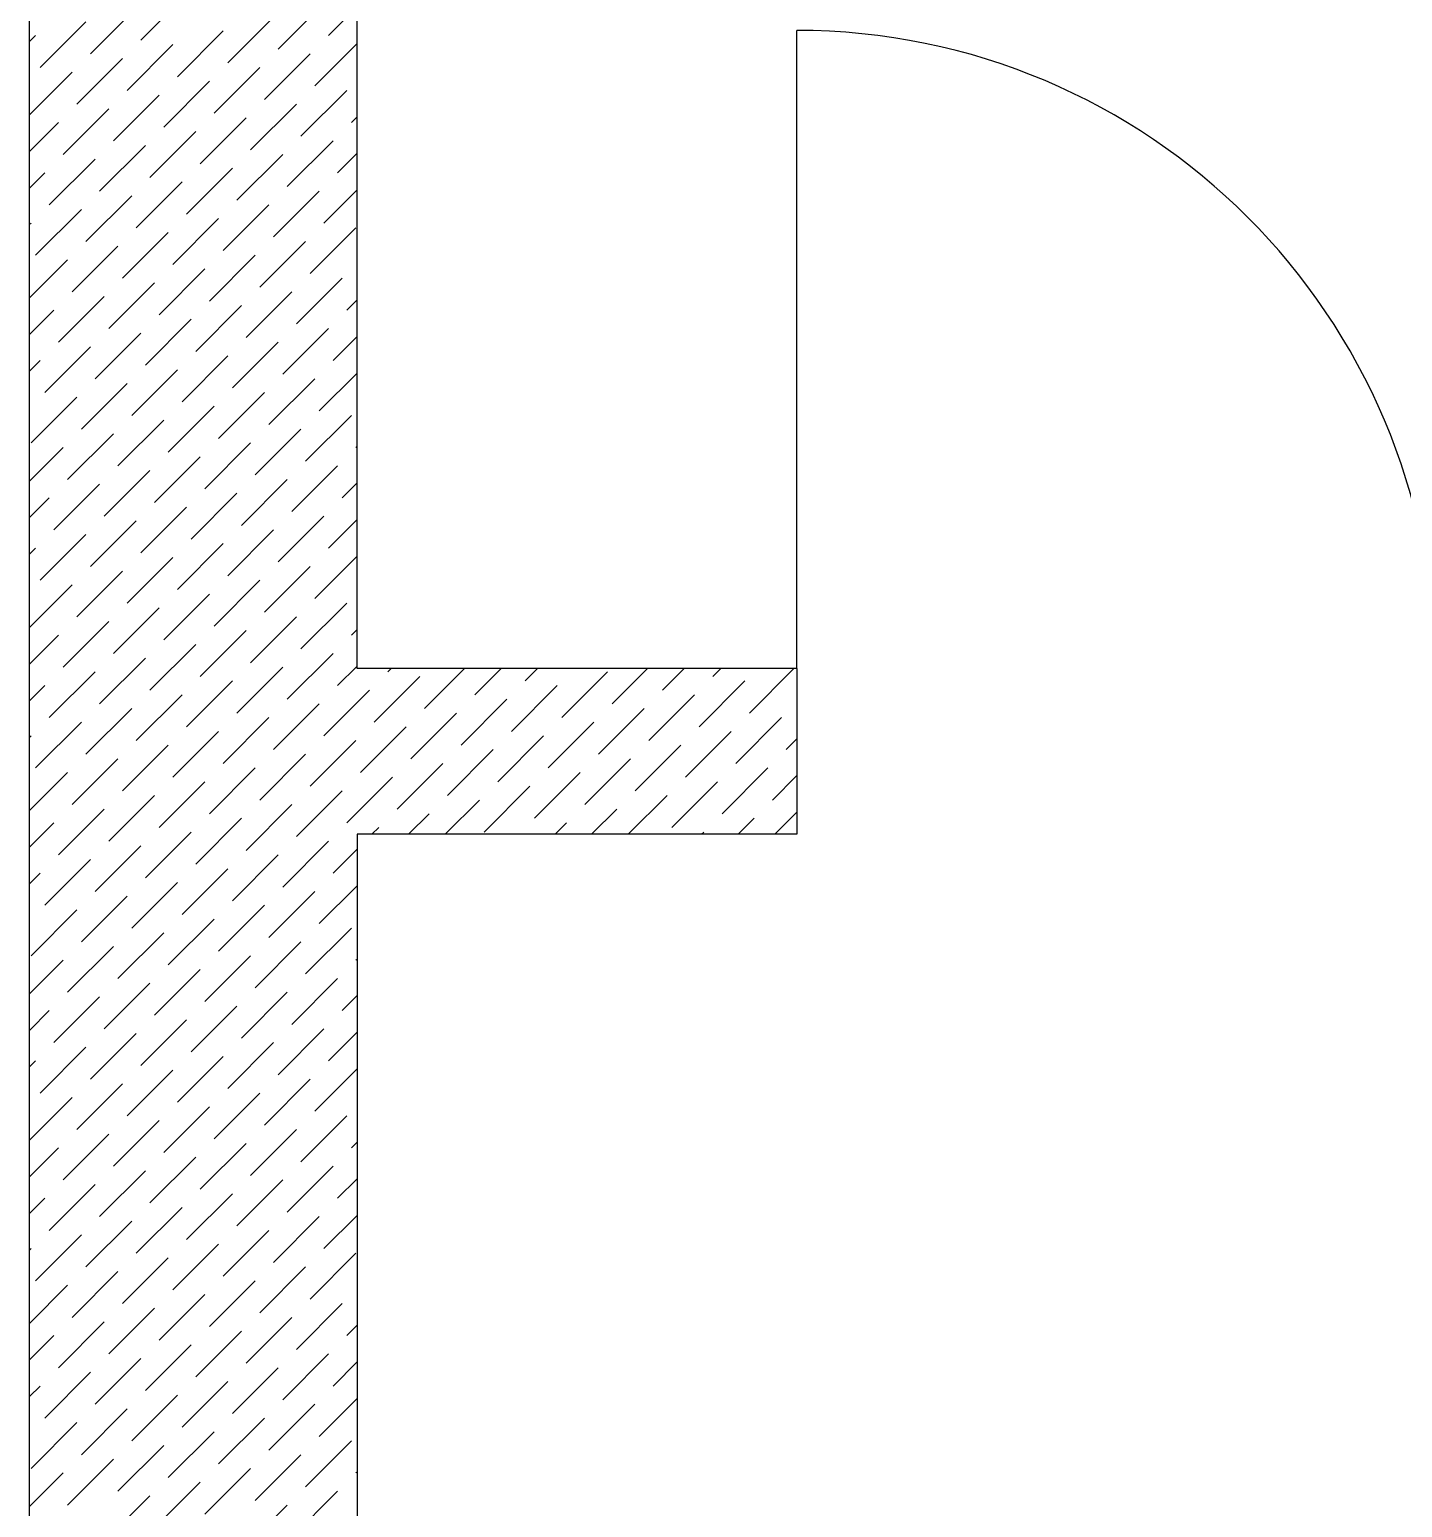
# Model space of a CAD drawing. Header units: inches. Extents: x 4918 to 12387, y -16156 to -9811.
# Drawn here: x 9270.7 to 9436.4, y -13025.1 to -12846.7 of the extents above; entities that cross this region are included whole.
import ezdxf

# ---------------------------------------------------------------- set-up
doc = ezdxf.new("R2010")
doc.units = ezdxf.units.IN
doc.header["$MEASUREMENT"] = 0

msp = doc.modelspace()

# ---------------------------------------------------------------- linework, layer by layer
for p, q in [((9270.71488, -13317.84929), (9270.71488, -12324.84929)), ((9310.25993, -12923.84929), (9310.25993, -12358.20959)), ((9363.32761, -12923.84929), (9363.32761, -12846.84929)), ((9363.32761, -12923.84929), (9310.25993, -12923.84929)), ((9363.32761, -12923.84929), (9363.32761, -12943.84929)), ((9363.32761, -12943.84929), (9310.25993, -12943.84929)), ((9310.25993, -12943.84929), (9310.25993, -13317.84929))]:
    msp.add_line(p, q)
at = {"color": 7, "linetype": 'Continuous', "lineweight": 18}
for p, q in [((9284.14868, -12848.00925), (9289.67296, -12842.48497)), ((9300.7215, -12849.1141), (9306.24577, -12843.58983)), ((9278.07198, -12849.66653), (9283.59626, -12844.14226)), ((9294.6448, -12850.77138), (9300.16907, -12845.24711)), ((9306.7982, -12847.45682), (9310.25993, -12843.99508)), ((9271.99529, -12851.32381), (9277.51956, -12845.79954)), ((9288.5681, -12852.42866), (9294.09237, -12846.90439)), ((9270.71488, -12848.1848), (9271.44286, -12847.45682)), ((9282.4914, -12854.08595), (9288.01567, -12848.56167)), ((9305.14092, -12853.53352), (9310.25993, -12848.4145)), ((9276.4147, -12855.74323), (9281.93898, -12850.21895)), ((9299.06422, -12855.1908), (9304.58849, -12849.66653)), ((9270.71488, -12857.02363), (9275.86228, -12851.87624)), ((9292.98752, -12856.84808), (9298.51179, -12851.32381)), ((9286.91082, -12858.50536), (9292.43509, -12852.98109)), ((9303.48363, -12859.61022), (9309.00791, -12854.08595)), ((9280.83412, -12860.16264), (9286.35839, -12854.63837)), ((9297.40694, -12861.2675), (9302.93121, -12855.74323)), ((9270.71488, -12861.44305), (9274.20499, -12857.95294)), ((9274.75742, -12861.81993), (9280.28169, -12856.29565)), ((9291.33024, -12862.92478), (9296.85451, -12857.40051)), ((9309.56033, -12857.95294), (9310.25993, -12857.25334)), ((9285.25354, -12864.58206), (9290.77781, -12859.05779)), ((9279.17684, -12866.23934), (9284.70111, -12860.71507)), ((9301.82635, -12865.68692), (9307.35063, -12860.16264)), ((9273.10014, -12867.89662), (9278.62441, -12862.37235)), ((9295.74965, -12867.3442), (9301.27393, -12861.81993)), ((9307.90305, -12864.02963), (9310.25993, -12861.67275)), ((9270.71488, -12865.86247), (9272.54771, -12864.02963)), ((9289.67296, -12869.00148), (9295.19723, -12863.47721)), ((9277.51956, -12872.31604), (9283.04383, -12866.79177)), ((9283.59626, -12870.65876), (9289.12053, -12865.13449)), ((9300.16907, -12871.76361), (9305.69334, -12866.23934)), ((9306.24577, -12870.10633), (9310.25993, -12866.09217)), ((9271.44286, -12873.97332), (9276.96713, -12868.44905)), ((9294.09237, -12873.4209), (9299.61664, -12867.89662)), ((9270.71488, -12870.28188), (9270.89043, -12870.10633)), ((9288.01567, -12875.07818), (9293.53995, -12869.55391)), ((9281.93898, -12876.73546), (9287.46325, -12871.21119)), ((9304.58849, -12876.18303), (9310.11276, -12870.65876)), ((9275.86228, -12878.39274), (9281.38655, -12872.86847)), ((9292.43509, -12879.4976), (9297.95936, -12873.97332)), ((9298.51179, -12877.84031), (9304.03606, -12872.31604)), ((9270.71488, -12879.12072), (9275.30985, -12874.52575)), ((9286.35839, -12881.15488), (9291.88266, -12875.6306)), ((9280.28169, -12882.81216), (9285.80597, -12877.28789)), ((9302.93121, -12882.25973), (9308.45548, -12876.73546)), ((9274.20499, -12884.46944), (9279.72927, -12878.94517)), ((9296.85451, -12883.91701), (9302.37878, -12878.39274)), ((9309.00791, -12880.60245), (9310.25993, -12879.35042)), ((9270.71488, -12883.54014), (9273.65257, -12880.60245)), ((9290.77781, -12885.57429), (9296.30208, -12880.05002)), ((9284.70111, -12887.23158), (9290.22538, -12881.7073)), ((9301.27393, -12888.33643), (9306.7982, -12882.81216)), ((9278.62441, -12888.88886), (9284.14868, -12883.36459)), ((9295.19723, -12889.99371), (9300.7215, -12884.46944)), ((9307.35063, -12886.67915), (9310.25993, -12883.76984)), ((9272.54771, -12890.54614), (9278.07198, -12885.02187)), ((9289.12053, -12891.65099), (9294.6448, -12886.12672)), ((9270.71488, -12887.95955), (9271.99529, -12886.67915)), ((9283.04383, -12893.30827), (9288.5681, -12887.784)), ((9305.69334, -12892.75585), (9310.25993, -12888.18926)), ((9276.96713, -12894.96556), (9282.4914, -12889.44128)), ((9299.61664, -12894.41313), (9305.14092, -12888.88886)), ((9270.89043, -12896.62284), (9276.4147, -12891.09857)), ((9293.53995, -12896.07041), (9299.06422, -12890.54614)), ((9287.46325, -12897.72769), (9292.98752, -12892.20342)), ((9304.03606, -12898.83255), (9309.56033, -12893.30827)), ((9281.38655, -12899.38497), (9286.91082, -12893.8607)), ((9297.95936, -12900.48983), (9303.48363, -12894.96556)), ((9270.71488, -12901.2178), (9274.75742, -12897.17526)), ((9275.30985, -12901.04225), (9280.83412, -12895.51798)), ((9291.88266, -12902.14711), (9297.40694, -12896.62284)), ((9310.11276, -12897.17526), (9310.25993, -12897.02809)), ((9285.80597, -12903.80439), (9291.33024, -12898.28012)), ((9279.72927, -12905.46167), (9285.25354, -12899.9374)), ((9302.37878, -12904.90925), (9307.90305, -12899.38497)), ((9273.65257, -12907.11895), (9279.17684, -12901.59468)), ((9296.30208, -12906.56653), (9301.82635, -12901.04225)), ((9308.45548, -12903.25196), (9310.25993, -12901.44751)), ((9270.71488, -12905.63722), (9273.10014, -12903.25196)), ((9290.22538, -12908.22381), (9295.74965, -12902.69954)), ((9278.07198, -12911.53837), (9283.59626, -12906.0141)), ((9284.14868, -12909.88109), (9289.67296, -12904.35682)), ((9300.7215, -12910.98594), (9306.24577, -12905.46167)), ((9306.7982, -12909.32866), (9310.25993, -12905.86693)), ((9271.99529, -12913.19565), (9277.51956, -12907.67138)), ((9294.6448, -12912.64323), (9300.16907, -12907.11895)), ((9270.71488, -12910.05664), (9271.44286, -12909.32866)), ((9288.5681, -12914.30051), (9294.09237, -12908.77624)), ((9282.4914, -12915.95779), (9288.01567, -12910.43352)), ((9305.14092, -12915.40536), (9310.25993, -12910.28634)), ((9276.4147, -12917.61507), (9281.93898, -12912.0908)), ((9292.98752, -12918.71992), (9298.51179, -12913.19565)), ((9299.06422, -12917.06264), (9304.58849, -12911.53837)), ((9270.71488, -12918.89547), (9275.86228, -12913.74808)), ((9286.91082, -12920.37721), (9292.43509, -12914.85293)), ((9280.83412, -12922.03449), (9286.35839, -12916.51022)), ((9303.48363, -12921.48206), (9309.00791, -12915.95779)), ((9274.75742, -12923.69177), (9280.28169, -12918.1675)), ((9297.40694, -12923.13934), (9302.93121, -12917.61507)), ((9270.71488, -12923.31489), (9274.20499, -12919.82478)), ((9291.33024, -12924.79662), (9296.85451, -12919.27235)), ((9309.56033, -12919.82478), (9310.25993, -12919.12518)), ((9285.25354, -12926.4539), (9290.77781, -12920.92963)), ((9301.82635, -12927.55876), (9307.35063, -12922.03449)), ((9279.17684, -12928.11119), (9284.70111, -12922.58691)), ((9295.74965, -12929.21604), (9301.27393, -12923.69177)), ((9307.90305, -12925.90148), (9310.25993, -12923.5446)), ((9313.97975, -12924.2442), (9314.37466, -12923.84929)), ((9318.39917, -12928.66361), (9323.2135, -12923.84929)), ((9324.47587, -12927.00633), (9327.63291, -12923.84929)), ((9330.55257, -12925.34905), (9332.05233, -12923.84929)), ((9341.04868, -12928.11119), (9345.31058, -12923.84929)), ((9347.12538, -12926.4539), (9349.73, -12923.84929)), ((9353.20208, -12924.79662), (9354.14942, -12923.84929)), ((9357.6215, -12929.21604), (9362.98825, -12923.84929)), ((9273.10014, -12929.76847), (9278.62441, -12924.2442)), ((9289.67296, -12930.87332), (9295.19723, -12925.34905)), ((9312.32247, -12930.3209), (9317.84674, -12924.79662)), ((9334.97198, -12929.76847), (9340.49626, -12924.2442)), ((9351.5448, -12930.87332), (9357.06907, -12925.34905)), ((9270.71488, -12927.73431), (9272.54771, -12925.90148)), ((9283.59626, -12932.5306), (9289.12053, -12927.00633)), ((9306.24577, -12931.97818), (9311.77004, -12926.4539)), ((9328.89528, -12931.42575), (9334.41956, -12925.90148)), ((9345.4681, -12932.5306), (9350.99237, -12927.00633)), ((9277.51956, -12934.18789), (9283.04383, -12928.66361)), ((9300.16907, -12933.63546), (9305.69334, -12928.11119)), ((9316.74189, -12934.74031), (9322.26616, -12929.21604)), ((9322.81859, -12933.08303), (9328.34286, -12927.55876)), ((9339.3914, -12934.18789), (9344.91567, -12928.66361)), ((9271.44286, -12935.84517), (9276.96713, -12930.3209)), ((9294.09237, -12935.29274), (9299.61664, -12929.76847)), ((9310.66519, -12936.39759), (9316.18946, -12930.87332)), ((9333.3147, -12935.84517), (9338.83897, -12930.3209)), ((9355.96422, -12935.29274), (9361.48849, -12929.76847)), ((9270.71488, -12932.15373), (9270.89043, -12931.97818)), ((9288.01567, -12936.95002), (9293.53995, -12931.42575)), ((9304.58849, -12938.05488), (9310.11276, -12932.5306)), ((9327.238, -12937.50245), (9332.76227, -12931.97818)), ((9349.88752, -12936.95002), (9355.41179, -12931.42575)), ((9362.04092, -12933.63546), (9363.32761, -12932.34876)), ((9281.93898, -12938.6073), (9287.46325, -12933.08303)), ((9298.51179, -12939.71216), (9304.03606, -12934.18789)), ((9321.1613, -12939.15973), (9326.68558, -12933.63546)), ((9343.81082, -12938.6073), (9349.33509, -12933.08303)), ((9270.71488, -12940.99256), (9275.30985, -12936.39759)), ((9275.86228, -12940.26458), (9281.38655, -12934.74031)), ((9292.43509, -12941.36944), (9297.95936, -12935.84517)), ((9315.08461, -12940.81701), (9320.60888, -12935.29274)), ((9331.65742, -12941.92187), (9337.18169, -12936.39759)), ((9337.73412, -12940.26458), (9343.25839, -12934.74031)), ((9354.30693, -12941.36944), (9359.83121, -12935.84517)), ((9286.35839, -12943.02672), (9291.88266, -12937.50245)), ((9309.00791, -12942.47429), (9314.53218, -12936.95002)), ((9325.58072, -12943.57915), (9331.10499, -12938.05488)), ((9348.23024, -12943.02672), (9353.75451, -12937.50245)), ((9360.38363, -12939.71216), (9363.32761, -12936.76818)), ((9280.28169, -12944.684), (9285.80597, -12939.15973)), ((9302.93121, -12944.13157), (9308.45548, -12938.6073)), ((9320.89117, -12943.84929), (9325.02829, -12939.71216)), ((9342.98825, -12943.84929), (9347.67781, -12939.15973)), ((9274.20499, -12946.34128), (9279.72927, -12940.81701)), ((9296.85451, -12945.78886), (9302.37878, -12940.26458)), ((9316.47175, -12943.84929), (9318.9516, -12941.36944)), ((9338.56883, -12943.84929), (9341.60111, -12940.81701)), ((9360.66592, -12943.84929), (9363.32761, -12941.18759)), ((9270.71488, -12945.41198), (9273.65257, -12942.47429)), ((9290.77781, -12947.44614), (9296.30208, -12941.92187)), ((9312.05233, -12943.84929), (9312.8749, -12943.02672)), ((9334.14942, -12943.84929), (9335.52441, -12942.47429)), ((9356.2465, -12943.84929), (9358.17392, -12941.92187)), ((9278.62441, -12950.7607), (9284.14868, -12945.23643)), ((9284.70111, -12949.10342), (9290.22538, -12943.57915)), ((9301.27393, -12950.20827), (9306.7982, -12944.684)), ((9351.82709, -12943.84929), (9352.09723, -12943.57915)), ((9272.54771, -12952.41798), (9278.07198, -12946.89371)), ((9295.19723, -12951.86555), (9300.7215, -12946.34128)), ((9307.35063, -12948.55099), (9310.25993, -12945.64168)), ((9270.71488, -12949.8314), (9271.99529, -12948.55099)), ((9289.12053, -12953.52284), (9294.6448, -12947.99856)), ((9283.04383, -12955.18012), (9288.5681, -12949.65585)), ((9305.69334, -12954.62769), (9310.25993, -12950.0611)), ((9276.96713, -12956.8374), (9282.4914, -12951.31313)), ((9293.53995, -12957.94225), (9299.06422, -12952.41798)), ((9299.61664, -12956.28497), (9305.14092, -12950.7607)), ((9270.89043, -12958.49468), (9276.4147, -12952.97041)), ((9287.46325, -12959.59954), (9292.98752, -12954.07526)), ((9281.38655, -12961.25682), (9286.91082, -12955.73254)), ((9304.03606, -12960.70439), (9309.56033, -12955.18012)), ((9275.30985, -12962.9141), (9280.83412, -12957.38983)), ((9297.95936, -12962.36167), (9303.48363, -12956.8374)), ((9270.71488, -12963.08965), (9274.75742, -12959.04711)), ((9291.88266, -12964.01895), (9297.40694, -12958.49468)), ((9310.11276, -12959.04711), (9310.25993, -12958.89994)), ((9285.80597, -12965.67623), (9291.33024, -12960.15196)), ((9302.37878, -12966.78109), (9307.90305, -12961.25682)), ((9279.72927, -12967.33352), (9285.25354, -12961.80924)), ((9296.30208, -12968.43837), (9301.82635, -12962.9141)), ((9273.65257, -12968.9908), (9279.17684, -12963.46653)), ((9290.22538, -12970.09565), (9295.74965, -12964.57138)), ((9308.45548, -12965.12381), (9310.25993, -12963.31935)), ((9270.71488, -12967.50907), (9273.10014, -12965.12381)), ((9284.14868, -12971.75293), (9289.67296, -12966.22866)), ((9278.07198, -12973.41021), (9283.59626, -12967.88594)), ((9300.7215, -12972.85779), (9306.24577, -12967.33352)), ((9306.7982, -12971.20051), (9310.25993, -12967.73877)), ((9271.99529, -12975.0675), (9277.51956, -12969.54322)), ((9294.6448, -12974.51507), (9300.16907, -12968.9908)), ((9270.71488, -12971.92848), (9271.44286, -12971.20051)), ((9288.5681, -12976.17235), (9294.09237, -12970.64808)), ((9282.4914, -12977.82963), (9288.01567, -12972.30536)), ((9299.06422, -12978.93449), (9304.58849, -12973.41021)), ((9305.14092, -12977.2772), (9310.25993, -12972.15819)), ((9270.71488, -12980.76732), (9275.86228, -12975.61992)), ((9276.4147, -12979.48691), (9281.93898, -12973.96264)), ((9292.98752, -12980.59177), (9298.51179, -12975.0675)), ((9286.91082, -12982.24905), (9292.43509, -12976.72478)), ((9280.83412, -12983.90633), (9286.35839, -12978.38206)), ((9303.48363, -12983.3539), (9309.00791, -12977.82963)), ((9274.75742, -12985.56361), (9280.28169, -12980.03934)), ((9297.40694, -12985.01119), (9302.93121, -12979.48691)), ((9309.56033, -12981.69662), (9310.25993, -12980.99702)), ((9270.71488, -12985.18674), (9274.20499, -12981.69662)), ((9285.25354, -12988.32575), (9290.77781, -12982.80148)), ((9291.33024, -12986.66847), (9296.85451, -12981.14419)), ((9279.17684, -12989.98303), (9284.70111, -12984.45876)), ((9301.82635, -12989.4306), (9307.35063, -12983.90633)), ((9273.10014, -12991.64031), (9278.62441, -12986.11604)), ((9295.74965, -12991.08788), (9301.27393, -12985.56361)), ((9307.90305, -12987.77332), (9310.25993, -12985.41644)), ((9270.71488, -12989.60615), (9272.54771, -12987.77332)), ((9289.67296, -12992.74517), (9295.19723, -12987.22089)), ((9283.59626, -12994.40245), (9289.12053, -12988.87818)), ((9306.24577, -12993.85002), (9310.25993, -12989.83586)), ((9277.51956, -12996.05973), (9283.04383, -12990.53546)), ((9294.09237, -12997.16458), (9299.61664, -12991.64031)), ((9300.16907, -12995.5073), (9305.69334, -12989.98303)), ((9271.44286, -12997.71701), (9276.96713, -12992.19274)), ((9288.01567, -12998.82186), (9293.53995, -12993.29759)), ((9270.71488, -12994.02557), (9270.89043, -12993.85002)), ((9281.93898, -13000.47915), (9287.46325, -12994.95487)), ((9304.58849, -12999.92672), (9310.11276, -12994.40245)), ((9275.86228, -13002.13643), (9281.38655, -12996.61216)), ((9298.51179, -13001.584), (9304.03606, -12996.05973)), ((9270.71488, -13002.8644), (9275.30985, -12998.26944)), ((9292.43509, -13003.24128), (9297.95936, -12997.71701)), ((9286.35839, -13004.89856), (9291.88266, -12999.37429)), ((9302.93121, -13006.00342), (9308.45548, -13000.47915)), ((9280.28169, -13006.55584), (9285.80597, -13001.03157)), ((9296.85451, -13007.6607), (9302.37878, -13002.13643)), ((9274.20499, -13008.21313), (9279.72927, -13002.68885)), ((9290.77781, -13009.31798), (9296.30208, -13003.79371)), ((9309.00791, -13004.34614), (9310.25993, -13003.09411)), ((9270.71488, -13007.28382), (9273.65257, -13004.34614)), ((9284.70111, -13010.97526), (9290.22538, -13005.45099)), ((9278.62441, -13012.63254), (9284.14868, -13007.10827)), ((9301.27393, -13012.08012), (9306.7982, -13006.55584)), ((9307.35063, -13010.42284), (9310.25993, -13007.51353)), ((9272.54771, -13014.28983), (9278.07198, -13008.76555)), ((9295.19723, -13013.7374), (9300.7215, -13008.21313)), ((9270.71488, -13011.70324), (9271.99529, -13010.42284)), ((9289.12053, -13015.39468), (9294.6448, -13009.87041)), ((9283.04383, -13017.05196), (9288.5681, -13011.52769)), ((9299.61664, -13018.15682), (9305.14092, -13012.63254)), ((9305.69334, -13016.49953), (9310.25993, -13011.93294)), ((9270.89043, -13020.36652), (9276.4147, -13014.84225)), ((9276.96713, -13018.70924), (9282.4914, -13013.18497)), ((9293.53995, -13019.8141), (9299.06422, -13014.28983)), ((9287.46325, -13021.47138), (9292.98752, -13015.94711)), ((9281.38655, -13023.12866), (9286.91082, -13017.60439)), ((9304.03606, -13022.57623), (9309.56033, -13017.05196)), ((9275.30985, -13024.78594), (9280.83412, -13019.26167)), ((9297.95936, -13024.23351), (9303.48363, -13018.70924)), ((9270.71488, -13024.96149), (9274.75742, -13020.91895)), ((9285.80597, -13027.54808), (9291.33024, -13022.02381)), ((9291.88266, -13025.8908), (9297.40694, -13020.36652)), ((9310.11276, -13020.91895), (9310.25993, -13020.77178)), ((9279.72927, -13029.20536), (9285.25354, -13023.68109)), ((9302.37878, -13028.65293), (9307.90305, -13023.12866)), ((9296.30208, -13030.31021), (9301.82635, -13024.78594))]:
    msp.add_line(p, q, dxfattribs=at)
msp.add_arc((9363.32761, -12923.84929), 77, 0, 90)

doc.saveas('drawing.dxf')
